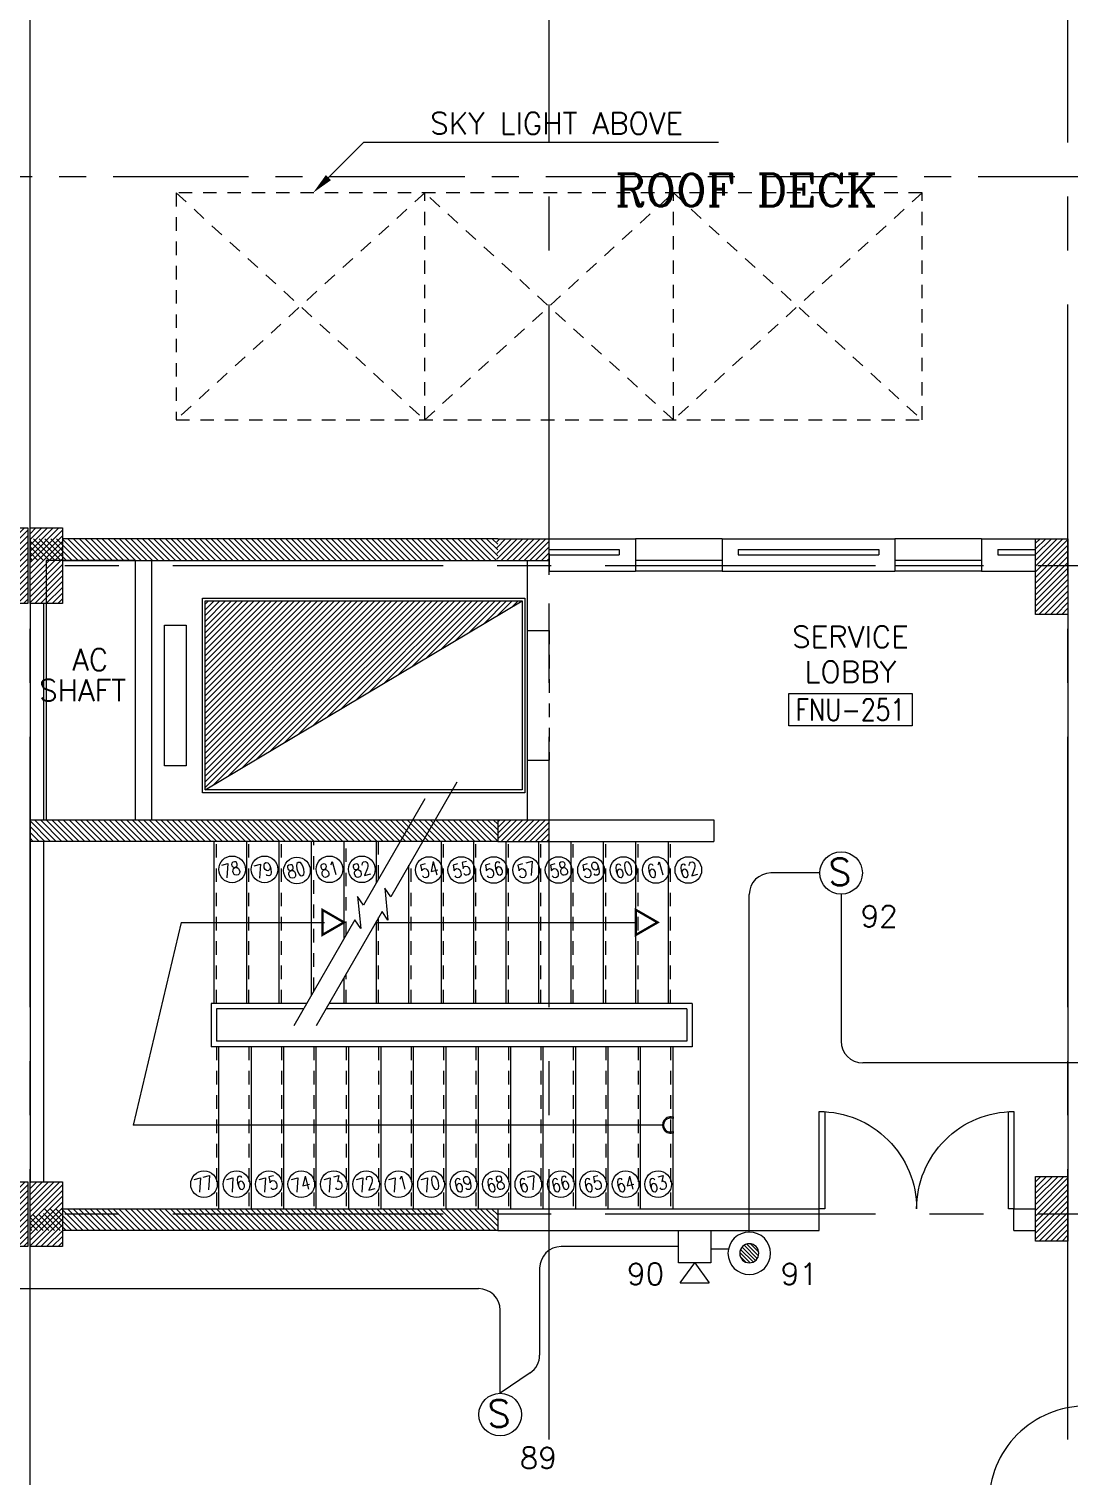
# Model space of a CAD drawing. Extents: x 0 to 93, y -1.5 to 78.
# Drawn here: x 40.44 to 50.06, y 34.2 to 47.59 of the extents above; entities that cross this region are included whole.
import ezdxf
from ezdxf.enums import TextEntityAlignment as Align

# ---------------------------------------------------------------- set-up
doc = ezdxf.new("R2010")
doc.units = 0
doc.header["$MEASUREMENT"] = 0
for name, pattern in [('CENTER', [2, 1.25, -0.25, 0.25, -0.25]), ('CENTERX2', [4, 2.5, -0.5, 0.5, -0.5]), ('HIDDEN2', [0.1875, 0.125, -0.0625])]:
    doc.linetypes.add(name, pattern=pattern)
doc.layers.get('0').update_dxf_attribs({"color": 11, "linetype": 'CONTINUOUS'})
for name, color, linetype in [('AXES', 11, 'CENTERX2'), ('AXES1', 11, 'CENTER'), ('COL', 11, 'CONTINUOUS'), ('DOOR', 11, 'CONTINUOUS'), ('E-FIRE', 4, 'CONTINUOUS'), ('E-WIRE', 4, 'CONTINUOUS'), ('EJ', 11, 'CONTINUOUS'), ('HAT', 11, 'CONTINUOUS'), ('HIDDEN', 11, 'HIDDEN2'), ('INSUL', 11, 'CONTINUOUS'), ('LIFTS', 11, 'CONTINUOUS'), ('RM-BOX', 11, 'CONTINUOUS'), ('RM-IND', 11, 'CONTINUOUS'), ('RM-NAME', 11, 'CONTINUOUS'), ('RM-NO', 11, 'CONTINUOUS'), ('ROOF', 11, 'CONTINUOUS'), ('SHAFT', 11, 'CONTINUOUS'), ('STR', 11, 'CONTINUOUS'), ('STR-H', 11, 'HIDDEN2'), ('WALL', 11, 'CONTINUOUS'), ('WIN', 11, 'CONTINUOUS')]:
    doc.layers.add(name, color=color, linetype=linetype)
doc.styles.add('ROMANC', font='romanc', dxfattribs={"height": 0.1})
doc.styles.add('ROMANS', font='ROMANS.shx', dxfattribs={"width": 0.6})
pattern_1 = [(135, (147.851773, -3.19241), (0.026516504, 0.026516504), [])]
pattern_2 = [(45, (-276012.343847, -57293.362927), (-0.0265165042945, 0.0265165042945), [])]

# ---------------------------------------------------------------- blocks, each defined once
blk = doc.blocks.new('S')
at = {"layer": 'E-FIRE'}
blk.add_circle((0, 0), 197, dxfattribs=at)
at = {"layer": 'E-FIRE', "color": 3, "style": 'ROMANS'}
blk.add_text('S', height=250, dxfattribs=at).set_placement((-119, -115))
blk = doc.blocks.new('D180')
at = {"layer": 'DOOR'}
blk.add_lwpolyline([(850, 899), (850, 0), (900, 0), (900, 900, 0.414214), (0, 0, 0.414214), (-900, 900), (-900, 0), (-850, 0), (-850, 899)], format="xyb", dxfattribs=at)
blk = doc.blocks.new('RM1')
at = {"layer": 'RM-BOX'}
blk.add_lwpolyline([(570, -200), (-570, -200), (-570, -500), (570, -500)], close=True, dxfattribs=at)
at = {"layer": 'RM-NAME', "style": 'ROMANS'}
for tag, p in [('ROOMNAME1', (0, 324)), ('ROOMNAME2', (0, 0))]:
    blk.add_attdef(tag, text='', height=200, dxfattribs=at).set_placement(p, align=Align.MIDDLE)
at = {"layer": 'RM-NO', "style": 'ROMANS', "width": 0.8}
blk.add_attdef('ROOMNO', text='', height=200, dxfattribs=at).set_placement((0, -350), align=Align.MIDDLE)
blk = doc.blocks.new('C5V')
at = {"layer": 'HAT'}
h = blk.add_hatch(dxfattribs=at)
h.set_pattern_fill('ANSI31', color=256, scale=300, style=0)
h.set_pattern_definition([(45, (-249196.182, -54711.005), (-26.5165043, 26.5165043), [])])
h.paths.add_polyline_path([(-20, 600), (-320, 600), (-320, 300), (-20, 300)])
h.paths.add_polyline_path([(-20, 300), (-320, 300), (-320, 0), (-20, 0)])
h = blk.add_hatch(dxfattribs=at)
h.set_pattern_fill('ANSI31', color=256, scale=300, style=0)
h.set_pattern_definition([(45, (-248876.182, -54711.005), (-26.5165043, 26.5165043), [])])
h.paths.add_polyline_path([(300, 600), (0, 600), (0, 300), (300, 300)])
h.paths.add_polyline_path([(300, 300), (0, 300), (0, 0), (300, 0)])
at = {"layer": 'COL'}
for points in [[(-20, 600), (-20, 0), (-320, 0), (-320, 600)], [(300, 600), (300, 0), (0, 0), (0, 600)]]:
    blk.add_lwpolyline(points, close=True, dxfattribs=at)
blk = doc.blocks.new('C11')
at = {"layer": 'HAT'}
h = blk.add_hatch(dxfattribs=at)
h.set_pattern_fill('ANSI31', color=256, scale=300, style=0)
h.set_pattern_definition([(45, (-248556.182, -75061.005), (-26.5165043, 26.5165043), [])])
h.paths.add_polyline_path([(300, 700), (0, 700), (0, 350), (300, 350)])
h.paths.add_polyline_path([(300, 350), (0, 350), (0, 0), (300, 0)])
at = {"layer": 'COL'}
blk.add_lwpolyline([(300, 700), (300, 0), (0, 0), (0, 700)], close=True, dxfattribs=at)
blk = doc.blocks.new('C11D')
at = {"layer": 'COL', "linetype": 'ByBlock'}
for p in [(-320, 0), (0, 0)]:
    blk.add_blockref('C11', p, dxfattribs=at)
blk = doc.blocks.new('A$C376C1807')
at = {"layer": 'DOOR'}
for p, q in [((0, 0.9), (0, 0.85)), ((0.9, 0.9), (0, 0.9)), ((0, 0.85), (0.899, 0.85))]:
    blk.add_line(p, q, dxfattribs=at)
blk.add_arc((0, 0.9), 0.9, 270, 0, dxfattribs=at)
blk = doc.blocks.new('ES')
at = {"layer": 'E-FIRE'}
blk.add_line((-135, 485), (134, 485), dxfattribs=at)
for points in [[(-135, 485), (0, 300)], [(0, 300), (0, 300), (134, 485)]]:
    blk.add_lwpolyline(points, dxfattribs=at)
blk.add_lwpolyline([(-150, 0), (150, 0), (150, 300), (-150, 300)], close=True, dxfattribs=at)
blk = doc.blocks.new('MCP')
at = {"color": 1}
for p, q in [((-88, -9), (9, 88)), ((-82, 33), (-33, 82)), ((-80, -36), (36, 80)), ((-66, -58), (58, 66)), ((-47, -74), (74, 47)), ((-23, -85), (85, 23)), ((10, -88), (88, -10))]:
    blk.add_line(p, q, dxfattribs=at)
at = {"layer": 'E-FIRE'}
blk.add_circle((0, 0), 197, dxfattribs=at)
at = {"layer": 'E-FIRE', "color": 4}
blk.add_circle((0, 0), 88.1, dxfattribs=at)

msp = doc.modelspace()

# ---------------------------------------------------------------- hatches: boundary and pattern name
at = {"layer": 'HAT', "linetype": 'Continuous'}
h = msp.add_hatch(dxfattribs=at)
h.set_pattern_fill('ANSI31', color=0, scale=0.3, style=0)
h.set_pattern_definition(pattern_1)
h.paths.add_polyline_path([(44.0517, 42.87), (44.7767, 42.87), (44.7767, 42.67), (44.0517, 42.67)])
h.paths.add_polyline_path([(42.8517, 42.87), (44.0517, 42.87), (44.0517, 42.67), (42.8517, 42.67)])
h.paths.add_polyline_path([(41.6517, 42.87), (42.8517, 42.87), (42.8517, 42.67), (41.6517, 42.67)])
h.paths.add_polyline_path([(40.4517, 42.87), (41.6517, 42.87), (41.6517, 42.67), (40.4517, 42.67)])
at = {"layer": 'HAT'}
h = msp.add_hatch(dxfattribs=at)
h.set_pattern_fill('ANSI31', color=256, scale=0.3, style=0)
h.set_pattern_definition(pattern_2)
h.paths.add_polyline_path([(45.2517, 42.87), (44.7674, 42.87), (44.7674, 42.67), (45.2517, 42.67), (45.2517, 42.7307)])
h = msp.add_hatch(dxfattribs=at)
h.set_pattern_fill('ANSI31', color=256, scale=0.3, style=0)
h.set_pattern_definition(pattern_2)
h.paths.add_polyline_path([(42.8517, 42.295), (42.0705, 42.295), (42.0705, 41.42), (42.8517, 41.42)])
h.paths.add_polyline_path([(44.0517, 42.295), (42.8517, 42.295), (42.8517, 41.42), (43.5354, 41.42), (44.0517, 41.7281)])
h.paths.add_polyline_path([(42.8517, 41.42), (42.0705, 41.42), (42.0705, 40.5459), (42.8517, 41.012)])
h.paths.add_polyline_path([(43.5354, 41.42), (42.8517, 41.42), (42.8517, 41.012)])
h.paths.add_polyline_path([(45.0017, 42.295), (44.0517, 42.295), (44.0517, 41.7281)])
h.paths.add_polyline_path([(43.6904, 41.3114), (43.6904, 41.6286), (43.8704, 41.6286), (43.8704, 41.3114)], flags=9)
h = msp.add_hatch(dxfattribs=at)
h.set_pattern_fill('ANSI31', color=256, scale=0.3, style=0)
h.set_pattern_definition([(135, (340.817834, -113.099734), (0.0265165043, 0.0265165043), [])])
h.paths.add_polyline_path([(40.4517, 40.07), (40.4517, 40.27), (44.7767, 40.27), (44.7767, 40.07)])
h = msp.add_hatch(dxfattribs=at)
h.set_pattern_fill('ANSI31', color=256, scale=0.3, style=0)
h.set_pattern_definition(pattern_2)
h.paths.add_polyline_path([(45.2517, 40.27), (44.7783, 40.27), (44.7783, 40.22), (45.2517, 40.22)])
h.paths.add_polyline_path([(45.2517, 40.22), (44.7783, 40.22), (44.7783, 40.07), (45.2517, 40.07)])
h = msp.add_hatch(dxfattribs=at)
h.set_pattern_fill('ANSI31', color=256, scale=0.3, style=0)
h.set_pattern_definition([(45, (-250.78453, -18.391005), (-0.0265165043, 0.0265165043), [])])
h.paths.add_polyline_path([(50.0517, 36.97), (49.7517, 36.97), (49.7517, 36.62), (50.0517, 36.62)])
h.paths.add_polyline_path([(50.0517, 36.62), (49.7517, 36.62), (49.7517, 36.37), (50.0517, 36.37)])
at = {"layer": 'HAT', "linetype": 'Continuous'}
h = msp.add_hatch(dxfattribs=at)
h.set_pattern_fill('ANSI31', color=0, scale=0.3, style=0)
h.set_pattern_definition(pattern_1)
h.paths.add_polyline_path([(44.0517, 36.62), (44.7767, 36.62), (44.7767, 36.47), (44.0517, 36.47)])
h.paths.add_polyline_path([(44.0517, 36.67), (44.7767, 36.67), (44.7767, 36.62), (44.0517, 36.62)])
h.paths.add_polyline_path([(42.8517, 36.62), (44.0517, 36.62), (44.0517, 36.47), (42.8517, 36.47)])
h.paths.add_polyline_path([(42.8517, 36.67), (44.0517, 36.67), (44.0517, 36.62), (42.8517, 36.62)])
h.paths.add_polyline_path([(41.6517, 36.62), (42.8517, 36.62), (42.8517, 36.47), (41.6517, 36.47)])
h.paths.add_polyline_path([(41.6517, 36.67), (42.8517, 36.67), (42.8517, 36.62), (41.6517, 36.62)])
h.paths.add_polyline_path([(40.4517, 36.62), (41.6517, 36.62), (41.6517, 36.47), (40.4517, 36.47)])
h.paths.add_polyline_path([(40.5759, 36.67), (41.6517, 36.67), (41.6517, 36.62), (40.5759, 36.62)])

# ---------------------------------------------------------------- linework, layer by layer
at = {"layer": 'AXES'}
for p, q in [((45.2517, -1.4643), (45.2517, 77.3484)), ((40.4517, -1.4643), (40.4517, 76.9984)), ((50.0517, -1.4643), (50.0517, 76.9984)), ((92.2717, 42.62), (24.2317, 42.62)), ((92.2717, 36.62), (24.2317, 36.62))]:
    msp.add_line(p, q, dxfattribs=at)
at = {"layer": 'AXES1'}
msp.add_line((82.4717, 46.22), (24.2317, 46.22), dxfattribs=at)
at = {"layer": 'COL'}
for p, q in [((40.4517, 42.87), (40.4517, 42.67)), ((44.7767, 42.87), (40.7517, 42.87)), ((40.7517, 42.67), (45.2517, 42.67))]:
    msp.add_line(p, q, dxfattribs=at)
for points in [[(44.7767, 40.07), (40.4517, 40.07), (40.4517, 40.27), (44.7767, 40.27)], [(50.0517, 36.97), (50.0517, 36.37), (49.7517, 36.37), (49.7517, 36.97)]]:
    msp.add_lwpolyline(points, close=True, dxfattribs=at)
for points in [[(40.5759, 36.67), (40.5844, 36.67)], [(40.7517, 36.67), (44.7767, 36.67), (44.7767, 36.47), (40.7517, 36.47)]]:
    msp.add_lwpolyline(points, dxfattribs=at)
at = {"layer": 'E-WIRE', "linetype": 'Continuous'}
for p, q in [((47.756, 39.7771), (47.3041, 39.7771)), ((47.1041, 36.4552), (47.1041, 39.5771)), ((50.4879, 38.02), (48.1531, 38.02)), ((46.4491, 36.32), (45.365, 36.32)), ((45.165, 36.12), (45.165, 35.3165)), ((38.8081, 35.9312), (44.6, 35.9312)), ((44.8, 34.9626), (44.8, 35.7312)), ((45.0774, 35.1511), (44.8, 34.9626))]:
    msp.add_line(p, q, dxfattribs=at)
at = {"layer": 'E-WIRE', "color": 4, "linetype": 'Continuous'}
msp.add_line((47.9531, 39.58), (47.9531, 38.22), dxfattribs=at)
at = {"layer": 'E-WIRE', "color": 4}
msp.add_line((46.9109, 36.297), (46.7491, 36.297), dxfattribs=at)
at = {"layer": 'E-WIRE', "linetype": 'Continuous'}
for centre, start, end in [((47.3041, 39.5771), 90, 180), ((48.1531, 38.22), 180, 270), ((45.365, 36.12), 90, 180), ((44.6, 35.7312), 0, 90), ((44.965, 35.3165), 304.20305, 0)]:
    msp.add_arc(centre, 0.2, start, end, dxfattribs=at)
at = {"layer": 'EJ'}
for p, q in [((40.4517, 42.27), (40.4517, 36.92)), ((40.4517, 33.27), (40.4517, 36.37))]:
    msp.add_line(p, q, dxfattribs=at)
at = {"layer": 'HIDDEN'}
for p, q in [((48.7017, 46.07), (41.8017, 46.07)), ((41.8017, 46.07), (41.8017, 43.97)), ((44.1017, 46.07), (41.8017, 43.97)), ((41.8017, 46.07), (44.1017, 43.97)), ((46.4017, 43.97), (44.1017, 46.07)), ((44.1017, 43.97), (46.4017, 46.07)), ((44.1017, 43.97), (44.1017, 46.07)), ((44.1017, 43.97), (44.1017, 46.07)), ((48.7017, 46.07), (46.4017, 43.97)), ((46.4017, 46.07), (48.7017, 43.97)), ((46.4017, 43.97), (46.4017, 46.07)), ((46.4017, 43.97), (46.4017, 46.07)), ((48.7017, 43.97), (48.7017, 46.07)), ((41.8017, 43.97), (48.7017, 43.97)), ((45.2517, 42.02), (45.2517, 40.82))]:
    msp.add_line(p, q, dxfattribs=at)
at = {"layer": 'INSUL'}
for p, q in [((45.2517, 42.77), (45.9017, 42.77)), ((45.2517, 42.72), (45.9017, 42.72)), ((45.9017, 42.77), (45.9017, 42.72)), ((47.0017, 42.77), (48.3017, 42.77)), ((47.0017, 42.77), (47.0017, 42.72)), ((47.0017, 42.72), (48.3017, 42.72)), ((48.3017, 42.77), (48.3017, 42.72)), ((49.4017, 42.77), (49.4017, 42.72)), ((49.4017, 42.77), (49.7517, 42.77)), ((49.4017, 42.72), (49.7517, 42.72))]:
    msp.add_line(p, q, dxfattribs=at)
at = {"layer": 'LIFTS'}
for p, q in [((42.0455, 40.52), (42.0455, 42.32)), ((42.0455, 42.32), (45.0267, 42.32)), ((45.0267, 42.32), (45.0267, 40.52)), ((42.0705, 40.545), (42.0705, 42.295)), ((42.0705, 42.295), (45.0017, 42.295)), ((42.0705, 40.5459), (45.0017, 42.295)), ((45.0017, 42.295), (45.0017, 40.545)), ((45.0517, 40.82), (45.0517, 42.02)), ((45.0267, 40.52), (42.0455, 40.52)), ((45.0017, 40.545), (42.0705, 40.545))]:
    msp.add_line(p, q, dxfattribs=at)
msp.add_lwpolyline([(41.8955, 40.77), (41.6955, 40.77), (41.6955, 42.07), (41.8955, 42.07)], close=True, dxfattribs=at)
at = {"layer": 'RM-IND'}
for p, q in [((43.2107, 46.2111), (43.5392, 46.5379)), ((43.5392, 46.5379), (44.0521, 46.5379)), ((44.0521, 46.5379), (46.8188, 46.5379))]:
    msp.add_line(p, q, dxfattribs=at)
msp.add_solid([(43.2342, 46.1874), (43.1872, 46.2347), (43.0689, 46.07)], dxfattribs=at)
at = {"layer": 'ROOF'}
msp.add_line((40.4517, 42.97), (40.4517, 54.52), dxfattribs=at)
at = {"layer": 'SHAFT'}
msp.add_lwpolyline([(41.4267, 42.67), (40.6017, 42.67), (40.6017, 40.27), (41.4267, 40.27)], close=True, dxfattribs=at)
at = {"layer": 'STR'}
for p, q in [((44.3985, 40.6165), (43.7872, 39.5577)), ((44.1025, 40.4625), (43.5357, 39.4807)), ((42.1559, 38.57), (42.1559, 40.07)), ((42.4559, 38.57), (42.4559, 40.07)), ((42.7559, 38.57), (42.7559, 40.07)), ((43.0559, 38.6497), (43.0559, 40.07)), ((43.3559, 39.1693), (43.3559, 40.07)), ((43.6559, 39.6889), (43.6559, 40.07)), ((44.2559, 38.57), (44.2559, 40.07)), ((44.5559, 38.57), (44.5559, 40.07)), ((44.8559, 38.57), (44.8559, 40.07)), ((45.1559, 38.57), (45.1559, 40.07)), ((45.4559, 38.57), (45.4559, 40.07)), ((45.7559, 38.57), (45.7559, 40.07)), ((46.0559, 38.57), (46.0559, 40.07)), ((46.3559, 38.57), (46.3559, 40.07)), ((43.9559, 38.57), (43.9559, 39.8499)), ((43.7083, 39.4211), (43.0971, 38.3623)), ((41.8496, 39.32), (41.4059, 37.445)), ((41.8496, 39.32), (43.1759, 39.32)), ((43.4568, 39.3441), (42.89, 38.3623)), ((43.6559, 38.57), (43.6559, 39.3303)), ((43.6559, 39.32), (46.0559, 39.32)), ((43.3559, 38.57), (43.3559, 38.8107)), ((43.0099, 38.57), (42.1259, 38.57)), ((42.1259, 38.57), (42.1259, 38.17)), ((46.5759, 38.57), (43.217, 38.57)), ((46.5759, 38.57), (46.5759, 38.17)), ((42.981, 38.52), (42.1759, 38.52)), ((42.1759, 38.52), (42.1759, 38.22)), ((46.5259, 38.52), (43.1881, 38.52)), ((46.5259, 38.52), (46.5259, 38.22)), ((46.5759, 38.17), (42.1259, 38.17)), ((46.5259, 38.22), (42.1759, 38.22)), ((42.1959, 38.17), (42.1959, 36.67)), ((42.4959, 38.17), (42.4959, 36.67)), ((42.7959, 38.17), (42.7959, 36.67)), ((43.0959, 38.17), (43.0959, 36.67)), ((43.3959, 38.17), (43.3959, 36.67)), ((43.6959, 38.17), (43.6959, 36.67)), ((43.9959, 38.17), (43.9959, 36.67)), ((44.2959, 38.17), (44.2959, 36.67)), ((44.5959, 38.17), (44.5959, 36.67)), ((44.8959, 38.17), (44.8959, 36.67)), ((45.1959, 38.17), (45.1959, 36.67)), ((45.4959, 38.17), (45.4959, 36.67)), ((45.7959, 38.17), (45.7959, 36.67)), ((46.0959, 38.17), (46.0959, 36.67)), ((46.3959, 38.17), (46.3959, 36.67)), ((46.3009, 37.445), (41.4059, 37.445))]:
    msp.add_line(p, q, dxfattribs=at)
at = {"layer": 'STR', "linetype": 'HIDDEN2'}
msp.add_line((43.6759, 39.7236), (43.6759, 40.07), dxfattribs=at)
at = {"layer": 'STR'}
for points in [[(43.7872, 39.5577), (43.7325, 39.6352), (43.7617, 39.3408), (43.7083, 39.4211)], [(43.5357, 39.4807), (43.481, 39.5582), (43.5102, 39.2638), (43.4568, 39.3441)]]:
    msp.add_lwpolyline(points, dxfattribs=at)
at = {"layer": 'STR', "const_width": 0.0215}
for points in [[(43.1559, 39.2045), (43.1559, 39.4355), (43.3559, 39.32)], [(46.0559, 39.2045), (46.0559, 39.4355), (46.2559, 39.32)]]:
    msp.add_lwpolyline(points, close=True, dxfattribs=at)
at = {"layer": 'STR', "color": 11}
for centre in [(42.3203, 39.8106), (42.6203, 39.8106), (42.9203, 39.7996), (43.2203, 39.8111), (43.5203, 39.8111), (44.1403, 39.8048), (44.4403, 39.8048), (44.7403, 39.8048), (45.0403, 39.8048), (45.3403, 39.8048), (45.6403, 39.8048), (45.9403, 39.8048), (46.2403, 39.8048), (46.5403, 39.8048), (42.0603, 36.8975), (42.3603, 36.8975), (42.6603, 36.8975), (42.9603, 36.8975), (43.2603, 36.8975), (43.5603, 36.8975), (43.8603, 36.8975), (44.1603, 36.8975), (44.4603, 36.8975), (44.7603, 36.8975), (45.0603, 36.8975), (45.3603, 36.8975), (45.6603, 36.8975), (45.9603, 36.8975), (46.2603, 36.8975)]:
    msp.add_circle(centre, 0.1232, dxfattribs=at)
at = {"layer": 'STR'}
for radius, start, end in [(0.075, 66.42182, 293.57818), (0.065, 62.51357, 297.48643)]:
    msp.add_arc((46.3759, 37.445), radius, start, end, dxfattribs=at)
at = {"layer": 'STR-H'}
for p, q in [((42.1759, 38.57), (42.1759, 40.07)), ((42.4759, 38.57), (42.4759, 40.07)), ((42.7759, 38.57), (42.7759, 40.07)), ((43.0759, 38.6843), (43.0759, 40.07)), ((43.3759, 39.204), (43.3759, 40.07)), ((44.2759, 38.57), (44.2759, 40.07)), ((44.5759, 38.57), (44.5759, 40.07)), ((44.8759, 38.57), (44.8759, 40.07)), ((45.1759, 38.57), (45.1759, 40.07)), ((45.4759, 38.57), (45.4759, 40.07)), ((45.7759, 38.57), (45.7759, 40.07)), ((46.0759, 38.57), (46.0759, 40.07)), ((46.3759, 38.57), (46.3759, 40.07)), ((43.9759, 38.57), (43.9759, 39.8846)), ((43.6759, 38.57), (43.6759, 39.3649)), ((43.3759, 38.57), (43.3759, 38.8453)), ((42.1759, 38.17), (42.1759, 36.67)), ((42.4759, 38.17), (42.4759, 36.67)), ((42.7759, 38.17), (42.7759, 36.67)), ((43.0759, 38.17), (43.0759, 36.67)), ((43.3759, 38.17), (43.3759, 36.67)), ((43.6759, 38.17), (43.6759, 36.67)), ((43.9759, 38.17), (43.9759, 36.67)), ((44.2759, 38.17), (44.2759, 36.67)), ((44.5759, 38.17), (44.5759, 36.67)), ((44.8759, 38.17), (44.8759, 36.67)), ((45.1759, 38.17), (45.1759, 36.67)), ((45.4759, 38.17), (45.4759, 36.67)), ((45.7759, 38.17), (45.7759, 36.67)), ((46.0759, 38.17), (46.0759, 36.67)), ((46.3759, 38.17), (46.3759, 36.67))]:
    msp.add_line(p, q, dxfattribs=at)
at = {"layer": 'WALL'}
for p, q in [((44.7767, 42.87), (46.0517, 42.87)), ((46.0517, 42.87), (46.0517, 42.57)), ((46.8517, 42.87), (48.4517, 42.87)), ((46.8517, 42.87), (46.8517, 42.57)), ((48.4517, 42.87), (48.4517, 42.57)), ((49.2517, 42.87), (49.2517, 42.57)), ((49.2517, 42.87), (49.7517, 42.87)), ((49.3573, 42.87), (49.4073, 42.87)), ((49.726, 42.87), (49.776, 42.87)), ((41.5767, 40.42), (41.5767, 42.67)), ((41.5767, 40.27), (41.5767, 42.67)), ((45.0517, 42.02), (45.0517, 42.67)), ((50.0517, 42.67), (50.0517, 36.57)), ((45.2517, 42.57), (46.0517, 42.57)), ((46.8517, 42.57), (48.4517, 42.57)), ((49.2517, 42.57), (49.7517, 42.57)), ((40.5759, 42.27), (40.5759, 40.27)), ((45.2517, 42.02), (45.2517, 42.27)), ((45.0517, 42.02), (45.2517, 42.02)), ((45.0517, 40.27), (45.0517, 40.82)), ((45.0517, 40.82), (45.2517, 40.82)), ((45.2517, 40.22), (45.2517, 40.82)), ((44.7767, 40.27), (46.7759, 40.27)), ((46.7759, 40.27), (46.7759, 40.07)), ((40.5759, 40.07), (40.5759, 36.92)), ((44.7767, 40.07), (46.7759, 40.07)), ((44.7767, 36.67), (47.7517, 36.67)), ((47.7517, 36.47), (47.7517, 36.67)), ((49.5517, 36.67), (49.7517, 36.67)), ((49.5517, 36.47), (49.5517, 36.67)), ((44.7767, 36.47), (47.7517, 36.47)), ((49.5517, 36.47), (49.7517, 36.47))]:
    msp.add_line(p, q, dxfattribs=at)
at = {"layer": 'WALL', "linetype": 'ByBlock', "ltscale": 0.3}
msp.add_line((45.2517, 42.7307), (45.2517, 42.57), dxfattribs=at)
at = {"layer": 'WIN'}
for p, q in [((46.8517, 42.87), (46.0517, 42.87)), ((49.2517, 42.87), (48.4517, 42.87)), ((46.8517, 42.67), (46.0517, 42.67)), ((46.8517, 42.62), (46.0517, 42.62)), ((49.2517, 42.67), (48.4517, 42.67)), ((49.2517, 42.62), (48.4517, 42.62)), ((46.8517, 42.57), (46.0517, 42.57)), ((49.2517, 42.57), (48.4517, 42.57))]:
    msp.add_line(p, q, dxfattribs=at)

# ---------------------------------------------------------------- block references
at = {"layer": 'COL', "xscale": 0.001000000003841706, "yscale": 0.000999999996565748, "zscale": 0.001}
for name, p in [('C11D', (40.4517, 42.27)), ('C5V', (40.4517, 36.32))]:
    msp.add_blockref(name, p, dxfattribs=at)
at = {"layer": 'COL', "linetype": 'ByBlock', "xscale": 0.001000000003841706, "yscale": 0.000999999996565748, "zscale": 0.001}
msp.add_blockref('C11', (49.7517, 42.17), dxfattribs=at)
at = {"layer": 'DOOR', "linetype": 'Continuous', "rotation": 180}
msp.add_blockref('A$C376C1807', (50.2196, 34.845), dxfattribs=at)
at = {"layer": 'E-FIRE', "color": 4, "xscale": 0.001000000003841706, "yscale": 0.0009999999892897904, "zscale": 0.001}
for p in [(47.9531, 39.7771), (44.8, 34.7655)]:
    msp.add_blockref('S', p, dxfattribs=at)
at = {"layer": 'E-WIRE', "color": 4, "xscale": -0.001000000003841706, "yscale": 0.0009999999892897904, "zscale": 0.001, "rotation": 180}
for name, p in [('ES', (46.5991, 36.47)), ('MCP', (47.1041, 36.2581))]:
    msp.add_blockref(name, p, dxfattribs=at)
at = {"layer": 'RM-NO'}
ref = msp.add_blockref('RM1', (48.0398, 41.6384), dxfattribs=dict(at, xscale=-0.001000000003841706, yscale=0.000999999996565748, zscale=0.001))
ref.add_attrib('ROOMNO', 'FNU-251', dxfattribs={"height": 0.2, "style": 'ROMANS', "width": 0.8}).set_placement((48.0398, 41.2884), align=Align.MIDDLE)
ref.add_attrib('ROOMNAME2', 'LOBBY', dxfattribs={"layer": 'RM-NAME', "height": 0.2, "style": 'ROMANS'}).set_placement((48.0398, 41.6384), align=Align.MIDDLE)
ref.add_attrib('ROOMNAME1', 'SERVICE', dxfattribs={"layer": 'RM-NAME', "height": 0.2, "style": 'ROMANS'}).set_placement((48.0398, 41.9623), align=Align.MIDDLE)
at = {"layer": 'WALL', "xscale": -0.001000000003841706, "yscale": 0.000999999996565748, "zscale": 0.001}
msp.add_blockref('D180', (48.6517, 36.67), dxfattribs=at)

# ---------------------------------------------------------------- texts
at = {"layer": 'E-FIRE', "color": 4, "style": 'ROMANS'}
for s, p in [('92', (48.1342, 39.2773)), ('90', (45.9737, 35.9674)), ('91', (47.3957, 35.9674)), ('89', (44.9811, 34.2657))]:
    msp.add_text(s, height=0.2, dxfattribs=at).set_placement(p)
at = {"layer": 'RM-NAME', "style": 'ROMANS'}
msp.add_text('SKY LIGHT ABOVE', height=0.2, dxfattribs=at).set_placement((44.1521, 46.7129), align=Align.MIDDLE_LEFT)
for s, p in [('AC', (41.008, 41.7512)), ('SHAFT', (40.9372, 41.4678))]:
    msp.add_text(s, height=0.2, dxfattribs=at).set_placement(p, align=Align.MIDDLE)
at = {"layer": 'RM-NO', "color": 2, "style": 'ROMANC'}
msp.add_text('ROOF DECK', height=0.3, dxfattribs=at).set_placement((47.0698, 46.0964), align=Align.MIDDLE)
at = {"layer": 'STR', "color": 9, "style": 'ROMANS', "width": 0.8}
for s, p in [('78', (42.3103, 39.808)), ('79', (42.6103, 39.8025)), ('80', (42.9103, 39.8025)), ('81', (43.2176, 39.8098)), ('82', (43.5176, 39.8098)), ('54', (44.1425, 39.8071)), ('55', (44.4425, 39.8071)), ('56', (44.7425, 39.8071)), ('57', (45.0425, 39.8071)), ('58', (45.3425, 39.8071)), ('59', (45.6425, 39.8071)), ('60', (45.9425, 39.8071)), ('61', (46.2425, 39.8071)), ('62', (46.5425, 39.8071)), ('77', (42.057, 36.8986)), ('76', (42.357, 36.8986)), ('75', (42.657, 36.8986)), ('74', (42.957, 36.8986)), ('73', (43.257, 36.8986)), ('72', (43.557, 36.8986)), ('71', (43.857, 36.8986)), ('70', (44.157, 36.8986)), ('69', (44.457, 36.8986)), ('68', (44.757, 36.8986)), ('67', (45.057, 36.8986)), ('66', (45.357, 36.8986)), ('65', (45.657, 36.8986)), ('64', (45.957, 36.8986)), ('63', (46.257, 36.8986))]:
    msp.add_text(s, height=0.125, rotation=15, dxfattribs=at).set_placement(p, align=Align.MIDDLE)

doc.saveas('drawing.dxf')
